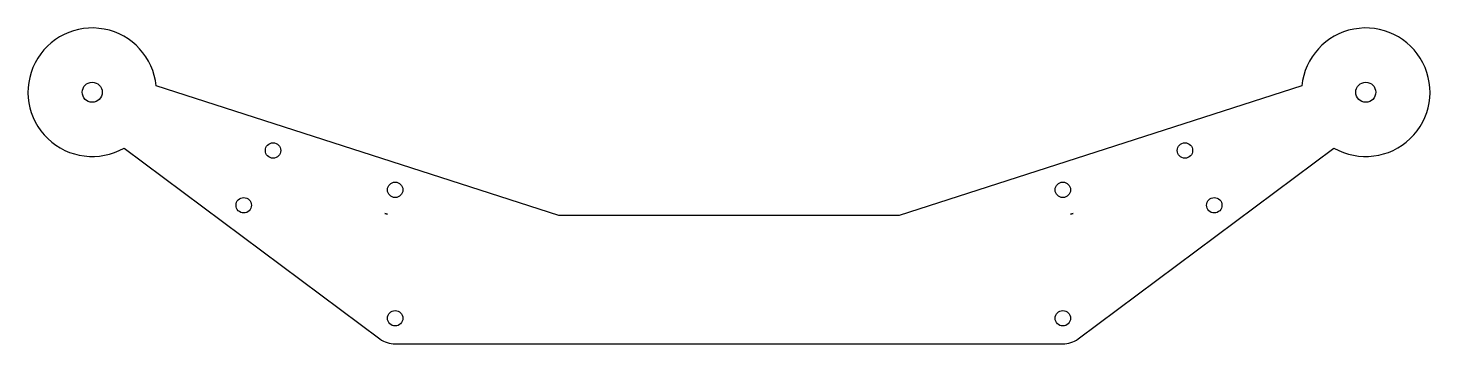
# Model space of a CAD drawing. Header units: millimetres. Extents: x -136 to 136, y -49 to 12.
import ezdxf

# ---------------------------------------------------------------- set-up
doc = ezdxf.new("R2010")
doc.units = ezdxf.units.MM

msp = doc.modelspace()

# ---------------------------------------------------------------- linework, layer by layer
for points in [[(111.56, 1.25), (33.16, -24), (-33.16, -24), (-111.56, 1.25, 3.374849), (-117.81, -10.86), (-67.99, -48.01, 0.161581), (-65, -49), (65, -49, 0.161581), (67.99, -48.01), (117.81, -10.86, 3.374849)], [(-66.53, -23.76), (-67, -23.61), (-67, -23.58, 0.024998)], [(67, -23.61), (66.53, -23.76, 0.024998), (67, -23.58)]]:
    msp.add_lwpolyline(points, format="xyb", close=True)
for centre, radius in [((-124, 0), 1.95), ((124, 0), 1.95), ((-88.79, -11.34), 1.5), ((88.79, -11.34), 1.5), ((-65, -19), 1.5), ((65, -19), 1.5), ((-94.5, -22), 1.5), ((94.5, -22), 1.5), ((-65, -44), 1.5), ((65, -44), 1.5)]:
    msp.add_circle(centre, radius)

doc.saveas('drawing.dxf')
